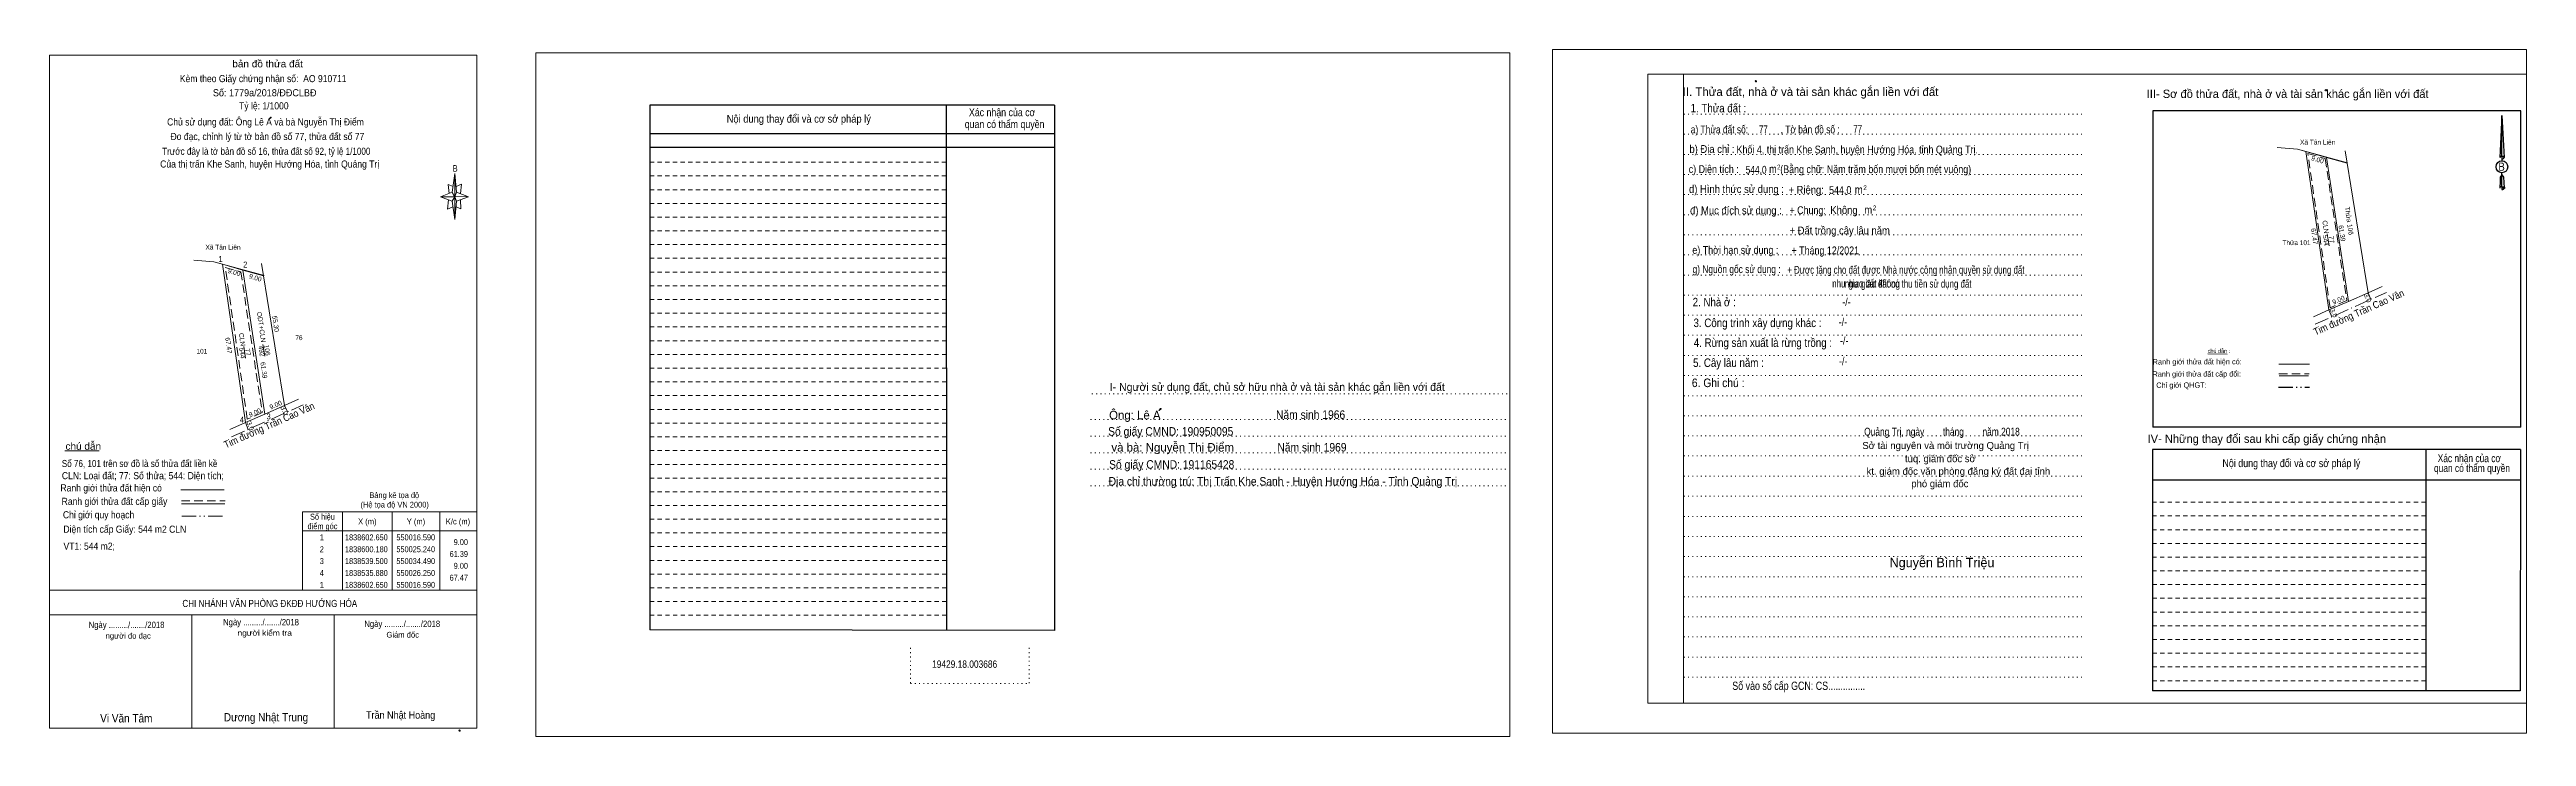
# Model space of a CAD drawing. Header units: metres. Extents: x 549944 to 550987, y 1838404 to 1838693.
import ezdxf
from ezdxf.enums import TextEntityAlignment as Align

# ---------------------------------------------------------------- set-up
doc = ezdxf.new("R2010")
doc.units = ezdxf.units.M
doc.header["$LTSCALE"] = 1.2
doc.header["$PDMODE"] = 32
doc.header["$PDSIZE"] = 0.6
for name, pattern in [('DASH_DOUBLE_DOT', [9.2, 5, -1.2, 0.3, -1.2, 0.3, -1.2]), ('DOT_DASHED', [7.7, 5, -1.2, 0.3, -1.2]), ('DOTTED', [1.5, 0.3, -1.2]), ('MEDIUM_DASHED', [4.5, 3, -1.5]), ('SHORT_DASHED', [2.7, 1.5, -1.2])]:
    doc.linetypes.add(name, pattern=pattern)
for name, color, linetype, lineweight in [('1', 7, 'DOTTED', 13), ('10', 7, 'Continuous', 13), ('17', 7, 'Continuous', 13), ('18', 7, 'Continuous', 25), ('2', 7, 'SHORT_DASHED', 13), ('28', 7, 'Continuous', 25), ('5', 7, 'Continuous', 13), ('52', 7, 'Continuous', 13), ('55', 7, 'Continuous', 13), ('6', 7, 'Continuous', 13), ('63', 7, 'Continuous', 13)]:
    doc.layers.add(name, color=color, linetype=linetype, lineweight=lineweight)
doc.layers.add('62', color=7, linetype='Continuous')

msp = doc.modelspace()

# ---------------------------------------------------------------- hatches: boundary and pattern name
at = {"layer": '28'}
msp.add_hatch(color=256, dxfattribs=at).paths.add_polyline_path([(550411.12, 1838541.04), (550411.3, 1838541.04), (550412.06, 1838541.53), (550412.13, 1838541.6), (550412.15, 1838541.69), (550412.13, 1838541.76), (550412.08, 1838541.81), (550411.96, 1838541.85), (550411.82, 1838541.79)])
at = {"layer": '5'}
msp.add_hatch(color=256, dxfattribs=at).paths.add_polyline_path([(550036.44, 1838663.9), (550037.02, 1838664.29), (550037.11, 1838664.37), (550037.16, 1838664.43), (550037.18, 1838664.5), (550037.14, 1838664.59), (550037.08, 1838664.63), (550036.96, 1838664.59), (550036.87, 1838664.52), (550036.84, 1838664.5), (550036.27, 1838663.9)])

# ---------------------------------------------------------------- linework, layer by layer
at = {"layer": '1', "linetype": 'Continuous'}
for p, q in [((550617.22, 1838682.66), (550987.42, 1838682.66)), ((550617.22, 1838682.66), (550617.22, 1838417.66)), ((550987.42, 1838682.66), (550987.42, 1838415.42)), ((550617.22, 1838417.66), (550987.42, 1838417.66))]:
    msp.add_line(p, q, dxfattribs=at)
at = {"layer": '1'}
for p, q in [((550632.22, 1838682.66), (550632.22, 1838417.66)), ((550632.22, 1838682.66), (550632.22, 1838417.66)), ((550632.38, 1838665.82), (550801.46, 1838665.82)), ((550632.38, 1838657.38), (550801.46, 1838657.38)), ((550632.38, 1838648.9), (550801.46, 1838648.9)), ((550632.38, 1838640.42), (550801.46, 1838640.42)), ((550632.38, 1838631.94), (550801.46, 1838631.94)), ((550632.38, 1838623.46), (550801.46, 1838623.46)), ((550632.38, 1838615.02), (550801.46, 1838615.02)), ((550632.38, 1838606.54), (550801.46, 1838606.54)), ((550632.38, 1838598.06), (550801.46, 1838598.06)), ((550632.38, 1838589.58), (550801.46, 1838589.58)), ((550632.38, 1838581.14), (550801.46, 1838581.14)), ((550632.38, 1838572.66), (550801.46, 1838572.66)), ((550632.38, 1838564.18), (550801.46, 1838564.18)), ((550632.38, 1838555.7), (550801.46, 1838555.7)), ((550382.98, 1838548.02), (550559.1, 1838548.02)), ((550632.38, 1838547.22), (550801.46, 1838547.22)), ((550382.4, 1838537.22), (550558.5, 1838537.22)), ((550382.4, 1838530.22), (550558.5, 1838530.22)), ((550632.38, 1838538.78), (550801.46, 1838538.78)), ((550632.38, 1838530.3), (550801.46, 1838530.3)), ((550382.4, 1838523.22), (550558.5, 1838523.22)), ((550632.38, 1838521.82), (550801.46, 1838521.82)), ((550382.4, 1838516.22), (550558.5, 1838516.22)), ((550382.4, 1838509.22), (550558.5, 1838509.22)), ((550632.38, 1838513.38), (550801.46, 1838513.38)), ((550632.38, 1838504.9), (550801.46, 1838504.9)), ((550632.38, 1838496.38), (550801.46, 1838496.38)), ((550632.38, 1838487.94), (550801.46, 1838487.94)), ((550632.38, 1838479.5), (550801.46, 1838479.5)), ((550632.38, 1838470.98), (550801.46, 1838470.98)), ((550632.38, 1838462.5), (550801.46, 1838462.5)), ((550632.38, 1838454.06), (550801.46, 1838454.06)), ((550632.38, 1838445.58), (550801.46, 1838445.58)), ((550306.54, 1838440.94), (550306.54, 1838425.94)), ((550356.5, 1838440.94), (550356.5, 1838425.94)), ((550632.38, 1838437.1), (550801.46, 1838437.1)), ((550306.54, 1838425.94), (550356.5, 1838425.94)), ((550632.38, 1838428.62), (550801.46, 1838428.62))]:
    msp.add_line(p, q, dxfattribs=at)
at = {"layer": '1', "linetype": 'Continuous'}
for points in [[(550148.72, 1838403.66), (550559.12, 1838403.66), (550559.12, 1838691.66), (550148.72, 1838691.66)], [(550148.72, 1838691.66), (550559.12, 1838691.66), (550559.12, 1838403.66), (550148.72, 1838403.66)], [(550148.72, 1838403.66), (550559.12, 1838403.66), (550559.12, 1838691.66), (550148.72, 1838691.66)], [(550577.02, 1838405.06), (550987.42, 1838405.06), (550987.42, 1838693.06), (550577.02, 1838693.06)], [(550632.22, 1838682.66), (550987.42, 1838682.66), (550987.42, 1838417.66), (550632.22, 1838417.66)]]:
    msp.add_lwpolyline(points, close=True, dxfattribs=at)
at = {"layer": '10'}
for p, q in [((550894.52, 1838650.1), (550890.96, 1838651.08)), ((550894.52, 1838650.1), (550904.18, 1838583.33)), ((550903.17, 1838647.63), (550894.52, 1838650.1)), ((550903.17, 1838647.63), (550911.83, 1838645.15)), ((550912.42, 1838586.95), (550903.17, 1838647.63)), ((550920.66, 1838590.56), (550910.98, 1838650.36)), ((550903.49, 1838615.38), (550904.27, 1838610.42)), ((550016.59, 1838602.65), (550013.03, 1838603.63)), ((550016.59, 1838602.65), (550026.25, 1838535.88)), ((550042.73, 1838543.11), (550033.05, 1838602.91)), ((550025.24, 1838600.18), (550033.9, 1838597.7)), ((550920.66, 1838590.56), (550926.58, 1838593.2)), ((550897.62, 1838580.46), (550904.18, 1838583.33)), ((550904.18, 1838583.33), (550912.42, 1838586.95)), ((550904.18, 1838583.33), (550906.46, 1838584.33)), ((550912.42, 1838586.95), (550920.66, 1838590.56)), ((550042.73, 1838543.11), (550048.65, 1838545.75)), ((550019.69, 1838533.01), (550026.25, 1838535.88)), ((550026.25, 1838535.88), (550034.49, 1838539.5))]:
    msp.add_line(p, q, dxfattribs=at)
at = {"layer": '10', "linetype": 'DOT_DASHED'}
msp.add_line((550898.34, 1838577.3), (550928.49, 1838590.77), dxfattribs=at)
at = {"layer": '10', "linetype": 'MEDIUM_DASHED'}
for p, q in [((550905.44, 1838580.47), (550904.18, 1838583.33)), ((550921.88, 1838587.82), (550920.66, 1838590.56)), ((550043.95, 1838540.37), (550042.73, 1838543.11)), ((550027.51, 1838533.02), (550026.25, 1838535.88))]:
    msp.add_line(p, q, dxfattribs=at)
at = {"layer": '10'}
for points in [[(550882.43, 1838651.73), (550890.96, 1838651.08), (550912.06, 1838645.31)], [(550004.5, 1838604.28), (550013.03, 1838603.63), (550034.13, 1838597.86)]]:
    msp.add_lwpolyline(points, dxfattribs=at)
at = {"layer": '10', "linetype": 'MEDIUM_DASHED'}
msp.add_lwpolyline([(550895.29, 1838649.22), (550902.61, 1838647.13), (550911.72, 1838587.34), (550904.69, 1838584.24)], close=True, dxfattribs=at)
at = {"layer": '17'}
msp.add_line((549950.23, 1838524), (549964.71, 1838524), dxfattribs=at)
at = {"layer": '18'}
for p, q in [((550977.04, 1838665.26), (550977.98, 1838647.54)), ((550977.04, 1838665.26), (550977.98, 1838647.54)), ((550977.04, 1838665.26), (550977.98, 1838647.54)), ((550976.28, 1838650.34), (550976.14, 1838647.58)), ((550977.04, 1838648.14), (550977.04, 1838647.46)), ((550977.04, 1838647.46), (550977.04, 1838646.94)), ((550977.04, 1838646.94), (550977.04, 1838646.26)), ((550977.04, 1838646.94), (550977.04, 1838646.26)), ((550977.04, 1838646.94), (550977.04, 1838646.26)), ((550977.98, 1838647.54), (550977.98, 1838647.58)), ((550977.04, 1838640.34), (550977.04, 1838641.14)), ((550977.04, 1838640.34), (550977.04, 1838641.14)), ((550977.04, 1838640.34), (550977.04, 1838641.14)), ((550977.04, 1838640.34), (550977.74, 1838639.34)), ((550977.04, 1838640.34), (550977.74, 1838639.34)), ((550977.04, 1838640.34), (550977.74, 1838639.34)), ((550977.04, 1838635.34), (550977.04, 1838634.66)), ((550977.04, 1838634.66), (550977.04, 1838634.14)), ((550977.74, 1838639.34), (550977.98, 1838634.74)), ((550977.74, 1838639.34), (550977.98, 1838634.74)), ((550977.74, 1838639.34), (550977.98, 1838634.74))]:
    msp.add_line(p, q, dxfattribs=at)
for points in [[(550977.04, 1838648.14), (550977.04, 1838665.26), (550976.28, 1838650.34)], [(550977.04, 1838635.34), (550977.04, 1838640.34), (550976.38, 1838639.34), (550976.28, 1838637.46), (550976.14, 1838634.74)]]:
    msp.add_lwpolyline(points, dxfattribs=at)
msp.add_ellipse((550977.077, 1838643.649), major_axis=(0, 2.516), ratio=0.983453, dxfattribs=at)
for centre, start_param, end_param in [((550977.078, 1838647.526), 1.57079633, 3.07445202), ((550977.078, 1838647.526), 0.06714063, 1.57079633), ((550977.078, 1838647.526), 4.71238898, 6.28318531), ((550977.078, 1838634.685), 2.49106941, 3.07427841), ((550977.078, 1838634.685), 1.57079633, 2.49106941), ((550977.078, 1838634.685), 0.06714063, 1.57079633), ((550977.078, 1838634.685), 4.71238898, 6.28318531)]:
    msp.add_ellipse(centre, major_axis=(0.907, 0), ratio=0.655448, start_param=start_param, end_param=end_param, dxfattribs=at)
msp.add_point((550977.98, 1838634.74), dxfattribs=at)
at = {"layer": '2', "linetype": 'Continuous', "lineweight": 25}
for p, q in [((550367.26, 1838669.58), (550196.72, 1838669.58)), ((550196.72, 1838669.58), (550196.72, 1838448.54)), ((550321.58, 1838669.58), (550321.64, 1838448.38)), ((550367.26, 1838657.5), (550196.94, 1838657.5)), ((550367.26, 1838651.74), (550196.94, 1838651.74))]:
    msp.add_line(p, q, dxfattribs=at)
at = {"layer": '2'}
for p, q in [((550321.58, 1838645.58), (550196.7, 1838645.58)), ((550321.58, 1838639.82), (550196.7, 1838639.82)), ((550321.58, 1838639.82), (550196.72, 1838639.82)), ((550321.58, 1838634.02), (550196.72, 1838634.02)), ((550321.58, 1838628.22), (550196.72, 1838628.22)), ((550321.58, 1838622.46), (550196.72, 1838622.46)), ((550321.58, 1838616.66), (550196.72, 1838616.66)), ((550321.58, 1838610.9), (550196.72, 1838610.9)), ((550321.6, 1838605.1), (550196.72, 1838605.1)), ((550321.6, 1838599.3), (550196.72, 1838599.3)), ((550321.6, 1838593.54), (550196.72, 1838593.54)), ((550321.62, 1838587.74), (550196.72, 1838587.74)), ((550321.62, 1838581.94), (550196.72, 1838581.94)), ((550321.62, 1838576.18), (550196.72, 1838576.18)), ((550321.62, 1838570.38), (550196.72, 1838570.38)), ((550321.62, 1838564.62), (550196.72, 1838564.62)), ((550321.62, 1838558.82), (550196.72, 1838558.82)), ((550321.62, 1838553.02), (550196.72, 1838553.02)), ((550321.62, 1838547.26), (550196.72, 1838547.26)), ((550321.62, 1838541.46), (550196.72, 1838541.46)), ((550321.62, 1838535.66), (550196.72, 1838535.66)), ((550321.62, 1838529.9), (550196.72, 1838529.9)), ((550321.64, 1838524.1), (550196.72, 1838524.1)), ((550321.64, 1838518.3), (550196.72, 1838518.3)), ((550321.64, 1838512.54), (550196.72, 1838512.54)), ((550321.64, 1838506.74), (550196.72, 1838506.74)), ((550321.66, 1838500.98), (550196.72, 1838500.98)), ((550321.66, 1838495.18), (550196.72, 1838495.18)), ((550321.66, 1838489.38), (550196.72, 1838489.38)), ((550944.98, 1838496.58), (550829.82, 1838496.58)), ((550944.98, 1838490.78), (550829.82, 1838490.78)), ((550321.66, 1838483.62), (550196.72, 1838483.62)), ((550321.66, 1838477.82), (550196.72, 1838477.82)), ((550944.98, 1838484.98), (550829.82, 1838484.98)), ((550944.98, 1838479.22), (550829.82, 1838479.22)), ((550321.66, 1838472.02), (550196.72, 1838472.02)), ((550945, 1838473.42), (550829.82, 1838473.42)), ((550945.02, 1838467.66), (550829.82, 1838467.66)), ((550321.66, 1838466.26), (550196.72, 1838466.26)), ((550321.66, 1838460.46), (550196.72, 1838460.46)), ((550945.02, 1838461.86), (550829.82, 1838461.86)), ((550945.02, 1838456.06), (550829.82, 1838456.06)), ((550321.66, 1838454.7), (550196.72, 1838454.7)), ((550945.02, 1838450.3), (550829.82, 1838450.3)), ((550945.04, 1838444.5), (550829.82, 1838444.5)), ((550945.04, 1838438.7), (550829.82, 1838438.7)), ((550945.06, 1838432.94), (550829.82, 1838432.94)), ((550945.06, 1838427.14), (550829.82, 1838427.14))]:
    msp.add_line(p, q, dxfattribs=at)
at = {"layer": '2', "linetype": 'Continuous', "lineweight": 25}
msp.add_lwpolyline([(550367.26, 1838669.58), (550367.16, 1838448.3), (550196.72, 1838448.54)], dxfattribs=at)
at = {"layer": '28'}
for p, q in [((550829.96, 1838667.3), (550829.96, 1838534.02)), ((550985.02, 1838534.02), (550829.96, 1838534.02)), ((550944.98, 1838524.62), (550945.06, 1838422.86)), ((550984.86, 1838524.62), (550984.78, 1838422.86)), ((550984.84, 1838511.7), (550829.82, 1838511.7)), ((550984.78, 1838422.86), (550829.82, 1838422.86))]:
    msp.add_line(p, q, dxfattribs=at)
at = {"layer": '28', "linetype": 'SHORT_DASHED', "lineweight": 13}
msp.add_line((550944.96, 1838502.34), (550829.82, 1838502.34), dxfattribs=at)
at = {"layer": '28'}
for points in [[(550985.02, 1838534.02), (550985.02, 1838667.3), (550829.96, 1838667.3)], [(550984.86, 1838524.62), (550829.82, 1838524.62), (550829.82, 1838422.86)]]:
    msp.add_lwpolyline(points, dxfattribs=at)
at = {"layer": '28', "lineweight": 13}
msp.add_lwpolyline([(550411.12, 1838541.04), (550411.3, 1838541.04), (550412.06, 1838541.53), (550412.13, 1838541.6), (550412.15, 1838541.69), (550412.13, 1838541.76), (550412.08, 1838541.81), (550411.96, 1838541.85), (550411.82, 1838541.79)], close=True, dxfattribs=at)
at = {"layer": '28'}
msp.add_point((550902.9, 1838675.94), dxfattribs=at)
at = {"layer": '5'}
for p, q in [((549943.75, 1838407.12), (549943.75, 1838690.72)), ((550113.47, 1838633), (550114.47, 1838640.8)), ((550113.47, 1838629.2), (550108.47, 1838631)), ((550115.27, 1838629.2), (550114.47, 1838621.4)), ((550117.07, 1838626), (550115.07, 1838626.8)), ((550115.27, 1838633), (550120.27, 1838631)), ((550116.87, 1838629.8), (550117.07, 1838626)), ((550003.75, 1838407.12), (550003.75, 1838454.92)), ((550063.75, 1838407.12), (550063.75, 1838454.92))]:
    msp.add_line(p, q, dxfattribs=at)
for points in [[(549943.75, 1838690.72), (550123.75, 1838690.72), (550123.75, 1838407.12)], [(550113.87, 1838635.4), (550111.67, 1838636.2), (550112.07, 1838632.4)], [(550115.07, 1838635.4), (550117.27, 1838636.4), (550116.87, 1838632.4)], [(550114.47, 1838631), (550113.47, 1838633), (550108.47, 1838631)], [(550111.87, 1838629.8), (550111.47, 1838625.8), (550113.67, 1838626.8)], [(550114.47, 1838631), (550115.27, 1838629.2), (550120.27, 1838631)]]:
    msp.add_lwpolyline(points, dxfattribs=at)
for points in [[(550036.44, 1838663.9), (550037.02, 1838664.29), (550037.11, 1838664.37), (550037.16, 1838664.43), (550037.18, 1838664.5), (550037.14, 1838664.59), (550037.08, 1838664.63), (550036.96, 1838664.59), (550036.87, 1838664.52), (550036.84, 1838664.5), (550036.27, 1838663.9)], [(550114.47, 1838640.8), (550115.27, 1838633), (550114.47, 1838631)], [(550114.47, 1838631), (550108.47, 1838631), (550113.47, 1838633), (550115.27, 1838629.2), (550120.27, 1838631), (550114.47, 1838631.2)], [(550114.47, 1838631), (550114.47, 1838621.4), (550113.47, 1838629.2)]]:
    msp.add_lwpolyline(points, close=True, dxfattribs=at)
msp.add_point((550662.73, 1838679.71), dxfattribs=at)
at = {"layer": '52'}
for p, q in [((550025.24, 1838600.18), (550016.59, 1838602.65)), ((550034.49, 1838539.5), (550025.24, 1838600.18)), ((550034.49, 1838539.5), (550042.73, 1838543.11))]:
    msp.add_line(p, q, dxfattribs=at)
at = {"layer": '52', "linetype": 'DOT_DASHED'}
msp.add_line((550020.41, 1838529.85), (550050.56, 1838543.32), dxfattribs=at)
at = {"layer": '55'}
for p, q in [((550853.17, 1838564.81), (550861.31, 1838564.77)), ((550883.05, 1838560.49), (550896.05, 1838560.49)), ((550883.17, 1838555.53), (550895.65, 1838555.53)), ((550883.17, 1838555.53), (550895.65, 1838555.53))]:
    msp.add_line(p, q, dxfattribs=at)
at = {"layer": '55', "linetype": 'DASH_DOUBLE_DOT', "lineweight": 25}
msp.add_line((550882.97, 1838550.77), (550895.97, 1838550.77), dxfattribs=at)
at = {"layer": '55', "linetype": 'MEDIUM_DASHED'}
msp.add_line((550883.13, 1838556.41), (550895.93, 1838556.41), dxfattribs=at)
at = {"layer": '6'}
for p, q in [((549999.03, 1838507.56), (550017.31, 1838507.56)), ((549999.31, 1838501.72), (550017.59, 1838501.72)), ((549943.75, 1838465.24), (550123.75, 1838465.24)), ((549943.75, 1838454.92), (550123.75, 1838454.92)), ((550123.75, 1838407.12), (549943.75, 1838407.12))]:
    msp.add_line(p, q, dxfattribs=at)
at = {"layer": '6', "linetype": 'MEDIUM_DASHED'}
msp.add_line((549999.31, 1838502.96), (550017.71, 1838502.96), dxfattribs=at)
at = {"layer": '6'}
msp.add_point((550116.53, 1838406.12), dxfattribs=at)
at = {"layer": '63'}
for p, q in [((550025.56, 1838567.93), (550026.34, 1838562.97)), ((550033.69, 1838568.77), (550034.47, 1838563.81)), ((550026.25, 1838535.88), (550028.53, 1838536.88)), ((550067.15, 1838498.24), (550067.15, 1838465.24)), ((550088.15, 1838498.24), (550088.15, 1838465.24)), ((550108.15, 1838498.24), (550108.15, 1838465.24)), ((550050.35, 1838490.24), (550123.75, 1838490.24))]:
    msp.add_line(p, q, dxfattribs=at)
at = {"layer": '63', "linetype": 'DASH_DOUBLE_DOT'}
msp.add_line((549999.55, 1838496.44), (550017.95, 1838496.44), dxfattribs=at)
at = {"layer": '63', "linetype": 'MEDIUM_DASHED'}
msp.add_lwpolyline([(550017.8, 1838601.26), (550024.35, 1838599.39), (550033.39, 1838540.11), (550027.05, 1838537.32)], close=True, dxfattribs=at)
at = {"layer": '63'}
msp.add_lwpolyline([(550050.35, 1838498.24), (550123.75, 1838498.24), (550123.75, 1838465.24), (550050.35, 1838465.24)], close=True, dxfattribs=at)

# ---------------------------------------------------------------- texts
at = {"layer": '10'}
for s, width, p in [('Xã Tân Liên', 0.9, (550899.435, 1838653.04)), ('Thửa 101', 0.85, (550890.54, 1838610.66)), ('76', 0.85, (550048.835, 1838570.63))]:
    msp.add_text(s, height=2, dxfattribs=dict(at, width=width)).set_placement(p, align=Align.CENTER)
for s, rotation, p in [('9.00', 344.041, (550899.11, 1838645.722)), ('CLN', 278.232, (550901.825, 1838618.188)), ('9.00', 344.041, (550021.27, 1838598.272)), ('9.00', 344.041, (550030.19, 1838595.962)), ('ODT+CLN', 278.232, (550032.028, 1838575.968)), ('3.0', 293.664, (550905.357, 1838581.676)), ('9.00', 23.673, (550908.613, 1838586.64)), ('3.0', 293.664, (550919.577, 1838587.986)), ('CLN', 278.232, (550023.895, 1838570.738)), ('9.00', 23.673, (550030.683, 1838539.19)), ('9.00', 23.673, (550039.443, 1838542.42)), ('3.0', 293.664, (550041.737, 1838540.576)), ('3.0', 293.664, (550027.477, 1838534.136))]:
    msp.add_text(s, height=2, rotation=rotation, dxfattribs=at).set_placement(p, align=Align.CENTER)
at = {"layer": '10', "width": 0.9}
for s, height, rotation, p in [('Thửa 106', 2, 278.232, (550911.702, 1838620.738)), ('67.47', 2, 278.232, (550897.091, 1838614.218)), ('544', 2, 278.232, (550901.906, 1838612.513)), ('77', 2, 278.232, (550904.307, 1838612.888)), ('61.39', 2, 278.232, (550908.734, 1838615.498)), ('Tim đường Trần Cao Vân ', 3, 24.068, (550917.828, 1838581.166)), ('67.47', 2, 278.232, (550018.251, 1838568.228)), ('55.30', 2, 278.232, (550038.066, 1838577.383)), ('544', 2, 278.232, (550023.976, 1838565.063)), ('77', 2, 278.232, (550026.378, 1838565.433)), ('492', 2, 278.232, (550032.105, 1838565.908)), ('61.39', 2, 278.232, (550033.084, 1838557.828)), ('106', 2, 278.232, (550034.505, 1838566.268)), ('Tim đường Trần Cao Vân ', 3, 24.068, (550037.348, 1838533.626))]:
    msp.add_text(s, height=height, rotation=rotation, dxfattribs=at).set_placement(p, align=Align.CENTER)
at = {"layer": '18'}
for s, height, p in [('II. Thửa đất, nhà ở và tài sản khác gắn liền với đất', 3.6, (550685.77, 1838673.47)), ('Sở tài nguyên và môi trường Quảng Trị', 3, (550742.68, 1838524.74)), ('tuq. giám đốc sở', 3, (550740.47, 1838519.21)), ('kt. giám đốc văn phòng đăng ký đất đai tỉnh', 3, (550748.055, 1838513.9)), ('phó giám đốc', 3, (550740.255, 1838508.67)), ('Nguyễn Bình Triệu', 3.96, (550741.16, 1838474.97))]:
    msp.add_text(s, height=height, dxfattribs=at).set_placement(p, align=Align.CENTER)
for s, height, width, p in [('1. Thửa đất :', 3.6, 0.85, (550646.935, 1838666.57)), ('a) Thửa đất số:              , Tờ bản đồ số : ', 3.3, 0.8, (550667.155, 1838657.75)), ('77', 3.3, 0.75, (550665.895, 1838657.83)), ('77', 3.3, 0.75, (550705.645, 1838657.99)), ('c) Diện tích :                                                   ', 3.3, 0.85, (550671.55, 1838641.03)), ('b) Địa chỉ : ', 3.3, 0.9, (550644.78, 1838649.51)), (' Khối 4, thị trấn Khe Sanh, huyện Hướng Hóa, tỉnh Quảng Trị.', 3.3, 0.85, (550704.93, 1838649.28)), ('544,0', 3.3, 0.8, (550662.825, 1838640.76)), ('2', 2, 0.75, (550672.385, 1838642.55)), ('(Bằng chữ: Năm trăm bốn mươi bốn mét vuông)', 3.3, 0.85, (550713.22, 1838640.99)), ('B', 3.456, 0.85, (550976.955, 1838641.98)), ('d) Hình thức sử dụng :', 3.3, 0.9, (550654.555, 1838632.63)), (' m', 3.3, 0.85, (550669.385, 1838641.11)), ('+ Riêng: ', 3.3, 0.9, (550684.47, 1838632.31)), ('544,0', 3.3, 0.85, (550698.265, 1838632.2)), (' m', 3.3, 0.9, (550705.515, 1838632.41)), ('2', 2, 0.8, (550708.75, 1838633.85)), ('đ) Mục đích sử dụng :', 3.3, 0.9, (550654.315, 1838623.65)), ('       + Chung:', 3.3, 0.85, (550680.9, 1838623.72)), ('Không', 3.3, 0.9, (550699.86, 1838623.8)), (' m', 3.3, 0.9, (550709.525, 1838623.92)), ('2', 2, 0.8, (550712.74, 1838625.36)), ('+ Đất trồng cây lâu năm', 3.3, 0.9, (550698.04, 1838615.19)), ('e) Thời hạn sử dụng :', 3.3, 0.85, (550654.08, 1838606.97)), ('g) Nguồn gốc sử dụng :', 3.3, 0.8, (550654.605, 1838598.88)), ('+ Được tặng cho đất được Nhà nước công nhận quyền sử dụng đất', 3.3, 0.75, (550725.93, 1838598.6)), ('+ Tháng 12/2021', 3.3, 0.85, (550691.975, 1838606.79)), ('như giao đất có thu tiền sử dụng đất', 3.3, 0.75, (550726.885, 1838592.77)), ('2. Nhà ở :', 3.6, 0.85, (550645.165, 1838584.85)), ('3. Công trình xây dựng khác :', 3.6, 0.85, (550663.41, 1838576.13)), ('4. Rừng sản xuất là rừng trồng :', 3.6, 0.85, (550665.685, 1838567.77)), ('5. Cây lâu năm :', 3.6, 0.85, (550651.16, 1838559.33)), ('6. Ghi chú :', 3.6, 0.9, (550646.845, 1838550.85)), ('Quảng Trị, ngày        tháng        năm 2018', 3.3, 0.8, (550741.14, 1838530.43)), ('19429.18.003686', 3.1, 0.85, (550329.335, 1838432.58)), ('Số vào sổ cấp GCN: CS...............', 3.5, 0.8, (550680.78, 1838423.26))]:
    msp.add_text(s, height=height, dxfattribs=dict(at, width=width)).set_placement(p, align=Align.CENTER)
at = {"layer": '2'}
for s, width, p in [('Nội dung thay đổi và cơ sở pháp lý', 0.9, (550259.46, 1838662.26)), ('Nội dung thay đổi và cơ sở pháp lý', 0.9, (550259.46, 1838662.26)), ('Xác nhận của cơ', 0.85, (550345.135, 1838664.98)), ('Xác nhận của cơ', 0.85, (550345.135, 1838664.98)), (' quan có thẩm quyền', 0.85, (550345.66, 1838659.98)), (' quan có thẩm quyền', 0.85, (550345.66, 1838659.98))]:
    msp.add_text(s, height=3.261, dxfattribs=dict(at, width=width)).set_placement(p, align=Align.CENTER)
at = {"layer": '28'}
for s, height, p in [('III- Sơ đồ thửa đất, nhà ở và tài sản khác gắn liền với đất', 3.5, (550886.79, 1838672.66)), ('I- Người sử dụng đất, chủ sở hữu nhà ở và tài sản khác gắn liền với đất', 3.306, (550461.06, 1838549.26)), ('Ông: Lê A', 3.6, (550401.045, 1838537.26)), ('IV- Những thay đổi sau khi cấp giấy chứng nhận', 3.5, (550878.01, 1838527.34)), ('và bà: Nguyễn Thị Điểm', 3.6, (550417, 1838523.67))]:
    msp.add_text(s, height=height, dxfattribs=at).set_placement(p, align=Align.CENTER)
for s, height, width, p in [('-/-', 3.3, 0.85, (550700.905, 1838585.05)), ('-/-', 3.3, 0.85, (550699.425, 1838576.65)), ('-/-', 3.3, 0.85, (550699.945, 1838568.77)), ('-/-', 3.3, 0.85, (550699.525, 1838560.13)), ('Năm sinh 1966', 3.6, 0.9, (550475.11, 1838537.44)), ('Số giấy CMND: 190950095', 3.6, 0.9, (550416.175, 1838530.38)), ('Số giấy CMND: 191165428', 3.6, 0.9, (550416.58, 1838516.46)), ('Năm sinh 1969', 3.6, 0.9, (550475.675, 1838523.69)), ('Nội dung thay đổi và cơ sở pháp lý', 3.3, 0.85, (550888.36, 1838517.14)), (' quan có thẩm quyền', 3.3, 0.8, (550963.97, 1838515.06)), ('Xác nhận của cơ', 3.3, 0.8, (550963.34, 1838519.22)), ('Địa chỉ thường trú: Thị Trấn Khe Sanh - Huyện Hướng Hóa - Tỉnh Quảng Trị', 3.6, 0.9, (550463.425, 1838509.35))]:
    msp.add_text(s, height=height, dxfattribs=dict(at, width=width)).set_placement(p, align=Align.CENTER)
at = {"layer": '5'}
for s, height, width, p in [('bản đồ thửa đất', 3, 1.05, (550035.65, 1838685.56)), ('Kèm theo Giấy chứng nhận số:  AO 910711', 3, 0.9, (550033.77, 1838679.32)), ('Số: 1779a/2018/ĐĐCLBĐ', 3, 0.95, (550034.415, 1838673.36)), ('Chủ sử dụng đất: Ông Lê A và bà Nguyễn Thị Điểm', 3, 0.9, (550034.735, 1838661.06)), ('Tỷ lệ: 1/1000', 3, 0.9, (550034.045, 1838667.86)), ('Đo đạc, chỉnh lý từ tờ bản đồ số 77, thửa đất số 77', 3, 0.9, (550035.56, 1838654.94)), ('Của thị trấn Khe Sanh, huyện Hướng Hóa, tỉnh Quảng Trị', 3, 0.9, (550036.51, 1838643.34)), ('Trước đây là tờ bản đồ số 16, thửa đất số 92, tỷ lệ 1/1000 ', 3, 0.85, (550035.57, 1838648.7)), ('B', 2.755, 0.8, (550114.675, 1838641.6))]:
    msp.add_text(s, height=height, dxfattribs=dict(at, width=width)).set_placement(p, align=Align.CENTER)
at = {"layer": '55', "width": 0.9}
for s, height, p in [('Ranh giới thửa đất hiện có:', 2.26, (550848.693, 1838560.405)), ('Ranh giới thửa đất cấp đổi:', 2.24, (550848.498, 1838555.255)), ('Chỉ giới QHGT:', 2.25, (550842.063, 1838550.551))]:
    msp.add_text(s, height=height, rotation=0.127, dxfattribs=at).set_placement(p, align=Align.CENTER)
at = {"layer": '55'}
msp.add_text('chú dẫn :', height=1.665, rotation=359.976, dxfattribs=at).set_placement((550857.815, 1838565.248), align=Align.CENTER)
at = {"layer": '6'}
for s, width, p in [('Số 76, 101 trên sơ đồ là số thửa đất liền kề', 0.85, (549948.91, 1838517.16)), ('CLN: Loại đất; 77: Số thửa; 544: Diện tích;', 0.9, (549948.95, 1838512.04)), ('Diện tích cấp Giấy: 544 m2 CLN', 0.9, (549949.59, 1838489.48)), ('VT1: 544 m2;', 0.9, (549949.63, 1838482.32))]:
    msp.add_text(s, height=3, dxfattribs=dict(at, width=width)).set_placement(p)
for s, height, width, p in [('chú dẫn', 3, 1.05, (549957.965, 1838524.44)), ('Ranh giới thửa đất hiện có ', 3, 0.9, (549970.215, 1838506.88)), ('Ranh giới thửa đất cấp giấy', 3, 0.9, (549971.115, 1838501.2)), ('Chỉ giới quy hoạch', 3, 0.9, (549964.415, 1838495.56)), ('(Hệ tọa độ VN 2000)', 2.4, 0.9, (550089.185, 1838500.12)), ('Bảng kê tọa độ', 2.4, 0.85, (550089.005, 1838504.12)), ('CHI NHÁNH VĂN PHÒNG ĐKĐĐ HƯỚNG HÓA', 3, 0.85, (550036.55, 1838458.2)), ('Ngày ........./......./2018', 2.7, 0.9, (549976.195, 1838449.32)), ('Ngày ........./......./2018', 2.7, 0.9, (550032.855, 1838450.46)), ('người kiểm tra', 2.4, 1.1, (550034.41, 1838446.06)), ('Ngày ........./......./2018', 2.7, 0.9, (550092.355, 1838449.76)), ('Trần Nhật Hoàng', 3.16, 0.9, (550091.68, 1838411.12)), ('Vi Văn Tâm', 3.5, 0.9, (549976.095, 1838409.56)), ('Dương Nhật Trung', 3.5, 0.9, (550034.95, 1838410))]:
    msp.add_text(s, height=height, dxfattribs=dict(at, width=width)).set_placement(p, align=Align.CENTER)
for s, p in [('người đo đạc', (549976.905, 1838444.88)), ('Giám đốc', (550092.56, 1838445.32))]:
    msp.add_text(s, height=2.4, dxfattribs=at).set_placement(p, align=Align.CENTER)
at = {"layer": '62', "width": 0.75}
msp.add_text('như giao đất không', height=3.3, dxfattribs=at).set_placement((550709.19, 1838592.82), align=Align.CENTER)
at = {"layer": '63'}
for s, height, width, p in [('Xã Tân Liên', 2, 0.9, (550016.855, 1838608.79)), ('101', 2, 0.8, (550007.955, 1838564.95)), ('Số hiệu', 2.5, 0.85, (550058.75, 1838494.99)), ('điểm góc', 2.5, 0.9, (550058.75, 1838490.99)), (' 1', 2.5, 0.75, (550058.045, 1838486.29)), ('1838602.650', 2.5, 0.85, (550077.25, 1838486.29)), ('X (m)', 2.5, 0.95, (550077.65, 1838492.99)), ('550016.590', 2.5, 0.85, (550098.055, 1838486.29)), ('Y (m)', 2.5, 0.95, (550098.145, 1838492.99)), ('K/c (m)', 2.5, 0.95, (550115.85, 1838492.99)), (' 3', 2.5, 0.8, (550058.05, 1838476.29)), (' 2', 2.5, 0.85, (550058.05, 1838481.29)), ('1838600.180', 2.5, 0.85, (550077.25, 1838481.29)), ('1838539.500', 2.5, 0.85, (550077.25, 1838476.29)), ('550025.240', 2.5, 0.85, (550098.055, 1838481.29)), ('550034.490', 2.5, 0.85, (550098.055, 1838476.29)), (' 4', 2.5, 0.85, (550058.045, 1838471.29)), (' 1', 2.5, 0.75, (550058.045, 1838466.29)), ('1838535.880', 2.5, 0.85, (550077.25, 1838471.29)), ('1838602.650', 2.5, 0.85, (550077.25, 1838466.29)), ('550026.250', 2.5, 0.85, (550098.055, 1838471.29)), ('550016.590', 2.5, 0.85, (550098.055, 1838466.29))]:
    msp.add_text(s, height=height, dxfattribs=dict(at, width=width)).set_placement(p, align=Align.CENTER)
for s, width, p in [(' 1', 0.75, (550016.65, 1838603.54)), (' 2', 0.85, (550027.08, 1838601.22)), (' 3', 0.8, (550036.93, 1838537.23)), (' 4', 0.85, (550025.68, 1838535.91)), ('61.39', 0.85, (550120.05, 1838479.29)), ('9.00', 0.85, (550120.05, 1838484.29)), ('67.47', 0.85, (550120.05, 1838469.29)), ('9.00', 0.85, (550120.05, 1838474.29))]:
    msp.add_text(s, height=2.5, dxfattribs=dict(at, width=width)).set_placement(p, align=Align.RIGHT)

doc.saveas('drawing.dxf')
